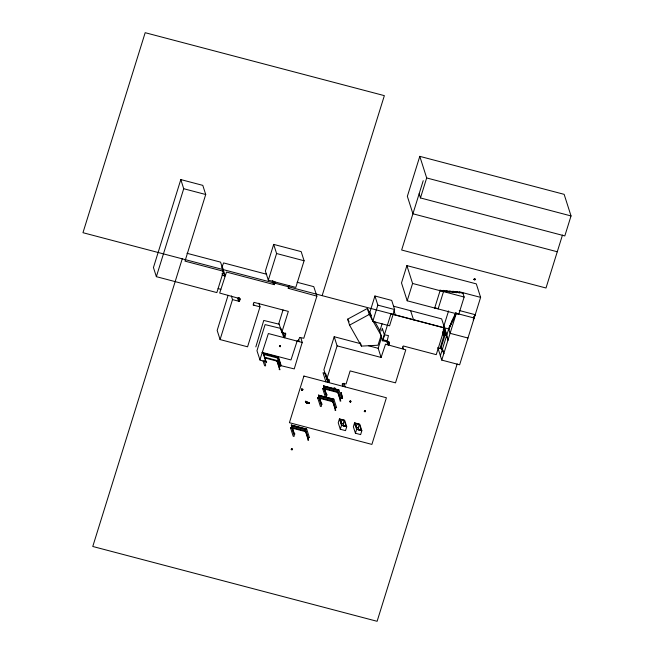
<?xml version="1.0" encoding="UTF-8"?>
<svg xmlns="http://www.w3.org/2000/svg" width="654" height="654" viewBox="0 0 654 654"><rect width="100%" height="100%" fill="white"/><g stroke="black" fill="none" stroke-linecap="round" stroke-linejoin="round"><path stroke-width="0.98" d="M444.115 326.395L443.674 327.368L446.322 335.682M381.691 330.891L382.304 328.324L384.364 334.783L383.138 339.925L387.225 340.726L388.451 335.584L384.364 334.783M307.012 402.643L305.819 402.153L305.418 401.229L306.334 401.442L306.244 402.071M306.824 402.055C306.701 403.158 304.936 402.643 305.622 401.311L305.949 402.3L306.718 402.488M306.129 401.662L305.712 401.466L305.917 402.087M305.622 402.259L305.729 401.842M305.712 402.57L306.072 401.376M306.227 402.006L306.407 401.752M306.186 402.733L306.301 402.316M307.094 402.766L306.489 401.777L305.647 401.564L305.614 401.997M306.497 402.365L306.497 401.785M306.791 402.047L306.783 402.872M306.726 403.199C308.132 400.411 308.835 404.785 307.078 403.265L307.266 402.463M306.824 403.232L307.053 402.496L308.328 402.799M307.004 403.273L307.2 402.349L306.039 401.826M306.759 402.406L307.184 402.848C307.879 402.406 309.35 404.63 307.511 402.913L306.644 402.341M307.519 403.371L307.511 402.913M307.936 403.477L308.132 402.75M308.05 403.232C306.881 402.333 306.546 403.436 308.157 402.815M308.304 402.897L309.489 402.774L309.375 403.191L306.693 402.66M339.434 418.903L338.232 422.795L340.293 429.253L345.516 430.626L346.718 426.727L344.658 420.269L339.434 418.903L341.494 425.362L340.293 429.253M343.947 426.294L343.121 423.718L344.168 420.326L340.055 419.247L342.05 425.509M354.558 422.876L353.356 426.776L355.416 433.234L360.64 434.599L361.842 430.708L359.782 424.25L354.558 422.876L356.618 429.343L355.416 433.234M354.648 424.92L355.179 423.228L359.291 424.307L361.294 430.561M359.062 430.275L358.245 427.7L359.291 424.307M223.48 271.263L184.992 261.134L205.716 194.508L202.797 185.368L180.806 179.58L153.445 267.535L156.363 276.667L216.85 292.591L223.48 271.263L220.562 262.131L187.003 253.294M156.363 276.667L183.717 188.72L180.806 179.58M182.245 258.829L92.77 546.474L377.105 621.3L457.179 363.886M222.058 266.897L223.586 262.924L266.718 274.271M228.083 295.33L217.161 330.433L220.079 339.573L247.572 346.808L260.014 306.832L258.845 303.178M220.079 339.573L232.513 299.597L231.352 295.943M232.513 299.597L239.389 301.404L240.222 298.739L219.679 293.049L226.505 272.064L274.345 284.654L275.179 281.988M273.674 244.392L265.385 271.042L268.303 280.182L295.796 287.417L304.085 260.758L301.175 251.627L273.674 244.392L276.593 253.523L268.303 280.182M280.828 365.651L278.179 357.346L263.603 353.512L266.423 362.725L266.668 361.932L260.071 360.191L256.965 350.716L265.091 324.597L280.909 328.471M259.883 359.855L268.361 333.54L302.181 342.443L294.251 368.897L280.419 365.545L280.165 366.346L277.517 358.04L277.77 357.239L278.514 357.207L281.245 365.766M288.921 285.602L288.095 288.275L316.879 296.131L303.783 338.249L299.573 337.431L298.33 341.429M282.814 332.273L284.588 337.807L285.831 333.81L281.98 332.796L278.874 323.321L283.035 309.922M281.784 332.461L288.332 311.402L253.965 302.361L253.139 305.026L260.014 306.832M279.422 346.326L279.626 345.655L280.313 345.835L280.174 346.71L279.422 346.326L280.174 346.71M279.487 346.53L279.626 345.655M280.108 346.506L280.313 345.835M276.773 360.436L276.519 361.237L277.271 361.204L280.002 369.763L279.176 369.543L279.422 368.742L276.773 360.436L264.984 357.337M297.349 340.415L290.973 359.953L261.984 352.326M322.144 295.649L384.356 95.639L145.18 32.7L82.968 232.701L448.808 328.978M301.412 389.956L301.723 388.942L302.769 389.22L302.557 390.544L301.412 389.956L302.557 390.544M301.51 390.266L301.723 388.942M302.45 390.234L302.769 389.22M291.365 428.133L290.458 427.667L291.365 428.133L291.61 427.34L305.361 430.953L308.009 439.259L307.764 440.06L308.59 440.281L305.859 431.722L290.458 427.667L293.188 436.226L294.014 436.447L294.267 435.646L291.61 427.34M291.946 426.269L292.191 425.468L291.292 425.002L294.022 433.561L294.848 433.782L294.594 434.575L291.946 426.269L305.696 429.891L308.345 438.196L308.59 437.395L309.416 437.616L306.685 429.057L291.292 425.002M291.324 449.641L291.471 448.767L292.158 448.946L292.011 449.821L291.259 449.429L292.011 449.821M291.946 449.609L292.158 448.946M328.668 382.565L329.493 379.9L326.828 378.911L323.91 369.772L334.194 336.728L360.591 343.669M305.361 430.953L305.116 431.754L305.859 431.722M305.696 429.891L305.941 429.089L306.685 429.057M318.555 398.245L317.648 397.779L318.555 398.245L318.8 397.452L332.551 401.066L335.2 409.371L334.954 410.172L335.772 410.393L333.041 401.834L317.648 397.779L320.378 406.338L321.204 406.559L321.449 405.758L318.8 397.452M319.136 396.381L319.381 395.58L318.473 395.114L321.204 403.673L322.03 403.894L321.784 404.687L319.136 396.381L332.878 400.003L335.535 408.309L335.78 407.507L336.606 407.728L333.875 399.169L318.473 395.114M325.398 397.076L322.667 388.525L323.567 388.983L323.82 388.182L337.562 391.803L340.219 400.109L339.966 400.91L340.791 401.123L338.061 392.572L325.553 389.277M324.147 387.119L324.4 386.318L323.493 385.852L326.223 394.411L327.049 394.624L326.804 395.425L324.147 387.119L337.897 390.732L340.546 399.046L340.799 398.245L341.625 398.458L338.895 389.907L323.493 385.852M326.828 378.911L337.104 345.86L334.194 336.728M326.223 397.289L326.469 396.496L323.82 388.182M333.761 389.007L334.08 387.994L335.118 388.272L334.905 389.596L333.761 389.007L334.905 389.596M333.859 389.326L334.08 387.994M334.807 389.285L335.118 388.272M332.551 401.066L332.297 401.867L333.041 401.834M332.878 400.003L333.131 399.202L333.875 399.169M337.562 391.803L337.317 392.604L338.061 392.572M337.897 390.732L338.143 389.939L338.895 389.907M342.41 386.187L343.244 383.522L346.072 383.98L350.135 370.916L395.507 382.86L405.782 349.808L385.525 344.184L381.102 357.444L337.104 345.86M374.93 295.992L369.87 312.26L372.78 321.4L389.563 325.815L394.624 309.546L391.705 300.415L374.93 295.992L377.84 305.132L372.78 321.4M419.14 193.788L420.465 197.941L564.819 235.931L571.032 215.943L564.14 194.336L419.794 156.355L407.352 196.331L412.919 213.776L557.273 251.765M349.906 401.654L350.111 400.992L350.797 401.172L350.658 402.047L349.906 401.654L350.658 402.047M349.972 401.867L350.111 400.992M350.593 401.834L350.797 401.172M423.22 180.684L401.646 250.016L546 288.005L562.473 235.039M420.465 197.941L426.686 177.953L419.794 156.355M379.721 331.406L382.091 323.787M381.102 357.444L378.184 348.304L381.666 337.112M480.616 297.374L476.308 283.877L406.886 265.606L401.499 282.929L407.197 300.791L458.748 314.353L464.136 297.03L462.746 292.673L440.077 290.703L439.88 290.074L446.756 291.888L446.355 290.638L453.23 292.452L452.83 291.202L459.705 293.008L459.312 291.766L480.616 297.374L459.639 364.801L441.769 360.101L437.755 347.519M364.335 411.374L364.548 410.704L365.234 410.884L365.096 411.758L364.335 411.374L365.096 411.758M364.409 411.579L364.548 410.704M365.03 411.554L365.234 410.884M388.68 345.018L389.514 342.353L382.108 340.603L382.582 340.726L390.928 313.895L444.548 328.006L436.251 354.656L403.256 345.974L402.431 348.639M407.197 300.791L412.584 283.46L406.886 265.606M436.659 308.197L434.689 308.026L440.077 290.703M443.755 326.362L448.554 310.944M439.979 348.427L444.123 335.101L442.946 331.406M440.804 348.639L444.949 335.314L443.175 329.779M440.379 355.743L449.748 325.618L450.148 326.869L452.216 320.207L452.617 321.449L454.685 314.787L455.086 316.037L456.124 312.702L448.709 328.954L450.099 333.319L467.978 338.02M448.906 329.575L450.982 322.913L451.383 324.163L453.451 317.492L453.851 318.743L455.666 312.914M441.769 360.101L456.157 313.846M474.109 279.479L474.314 278.808L475 278.988L474.861 279.863L474.109 279.479L474.861 279.863M474.175 279.683L474.314 278.808M474.796 279.659L475 278.988M473.218 319.904L474.771 314.909M473.995 317.403L475.229 314.697L459.239 310.487M367.335 308.492L369.24 314.451L381.127 335.428L377.987 345.238L361.441 346.105L349.555 325.128L347.65 319.168L367.335 308.492L371.3 315.481M349.555 325.128L369.24 314.451M306.538 402.758L307.405 403.33M308.623 402.504L306.8 402.063M309.489 402.774L306.808 402.243M306.677 402.807L307.078 403.265M305.32 401.679L306.227 401.858M307.625 402.954L308.296 403.126M343.121 423.718L341.061 423.179L342.05 419.582M358.245 427.7L356.185 427.16L357.174 423.563M341.968 425.255L346.089 426.334M357.092 429.237L361.212 430.316M341.494 425.362L346.718 426.727M356.618 429.343L361.842 430.708M426.686 177.953L571.032 215.943M183.717 188.72L205.716 194.508M474.379 279.021L475.066 279.201M462.942 293.294L456.067 291.488L456.467 292.73L449.592 290.924L449.993 292.166L443.118 290.36L443.518 291.602L438.131 308.925L437.927 308.304M412.584 283.46L464.136 297.03M276.593 253.523L304.085 260.758M457.26 313.577L474.191 318.032L473.798 316.781M393.406 306.17L441.63 318.866L446.846 334.954M297.112 282.275L313.773 286.656L316.879 296.131M377.84 305.132L394.624 309.546M222.237 275.269L224.984 275.988M442.472 334.668L446.592 335.747L447.99 340.113M218.093 288.594L220.839 289.313M438.327 347.993L442.447 349.081L443.845 353.438M368.406 345.729L378.184 348.304M279.577 324.319L263.758 320.444L255.828 346.898M279.691 345.86L280.378 346.048M265.843 361.711L263.112 353.152L278.514 357.207M277.517 358.04L263.766 354.419L264.02 353.618L263.112 353.152M324.924 373.213L323.002 372.706L325.913 381.846M264.756 357.91L277.271 361.204M334.178 388.312L335.224 388.582M324.4 386.318L338.143 389.939M350.176 401.196L350.863 401.376M301.829 389.261L302.867 389.531M319.381 395.58L333.131 399.202M364.613 410.916L365.3 411.096M292.191 425.468L305.941 429.089M292.224 449.151L291.471 448.767M305.516 401.728L305.982 401.867M308.516 402.921L309.375 403.191M325.112 373.802L326.011 374.26L325.112 373.794L327.842 382.353M322.667 388.517L323.567 388.983M374.767 321.596L379.222 329.469L382.639 340.546M347.65 319.168L349.138 321.793M444.001 327.09L448.072 339.843M443.706 329.068L445.775 335.535M434.493 307.405L434.689 308.026M442.415 332.109L443.298 334.881M442.366 349.342L443.764 353.708M441.597 347.977L442.202 349.874M410.63 310.707L413.549 319.847M393.904 310.487L395.368 315.056M402.651 346.955L403.256 348.852M388.672 341.306L389.261 343.154M388.051 341.453L388.934 344.217M387.879 341.985L388.762 344.756M387.217 341.216L388.411 344.944M386.645 341.004L387.855 344.805M360.354 342.704L361.441 346.105M343.996 383.252L345.165 386.906M355.179 423.228L357.174 429.482M342.328 383.555L343.236 386.4M342.23 384.421L342.827 386.293M344.168 420.326L346.17 426.58M328.03 379.001L328.913 381.772M327.907 379.402L328.79 382.165M325.561 374.031L328.251 382.459M288.316 286.583L288.921 288.488M300.914 338.208L302.377 342.778M298.551 339.745L299.156 341.641M274.01 282.005L274.598 283.852M273.168 280.958L274.345 284.654M272.309 280.631L273.519 284.433M284.989 332.763L285.577 334.611M283.362 332.396L284.833 337.006M281.032 329.036L283.762 337.595M277.95 357.231L280.623 365.602M277.705 357.436L280.353 365.749M253.36 303.342L253.965 305.238M264.2 360.509L265.671 365.128L265.426 365.929L264.6 365.709L263.088 360.959M239.38 297.693L239.969 299.54M238.759 297.84L239.642 300.603M238.211 297.709L239.389 301.404M237.655 298.338L238.563 301.192M225.115 275.587L222.417 267.159L221.927 267.576L224.575 275.882M222.058 273.527L222.654 275.375M305.949 402.3L305.467 402.218M303.922 376.058L289.411 422.697L371.897 444.409L386.408 397.763L303.922 376.058M341.069 392.539L342.582 398.188L341.069 392.539"/></g></svg>
